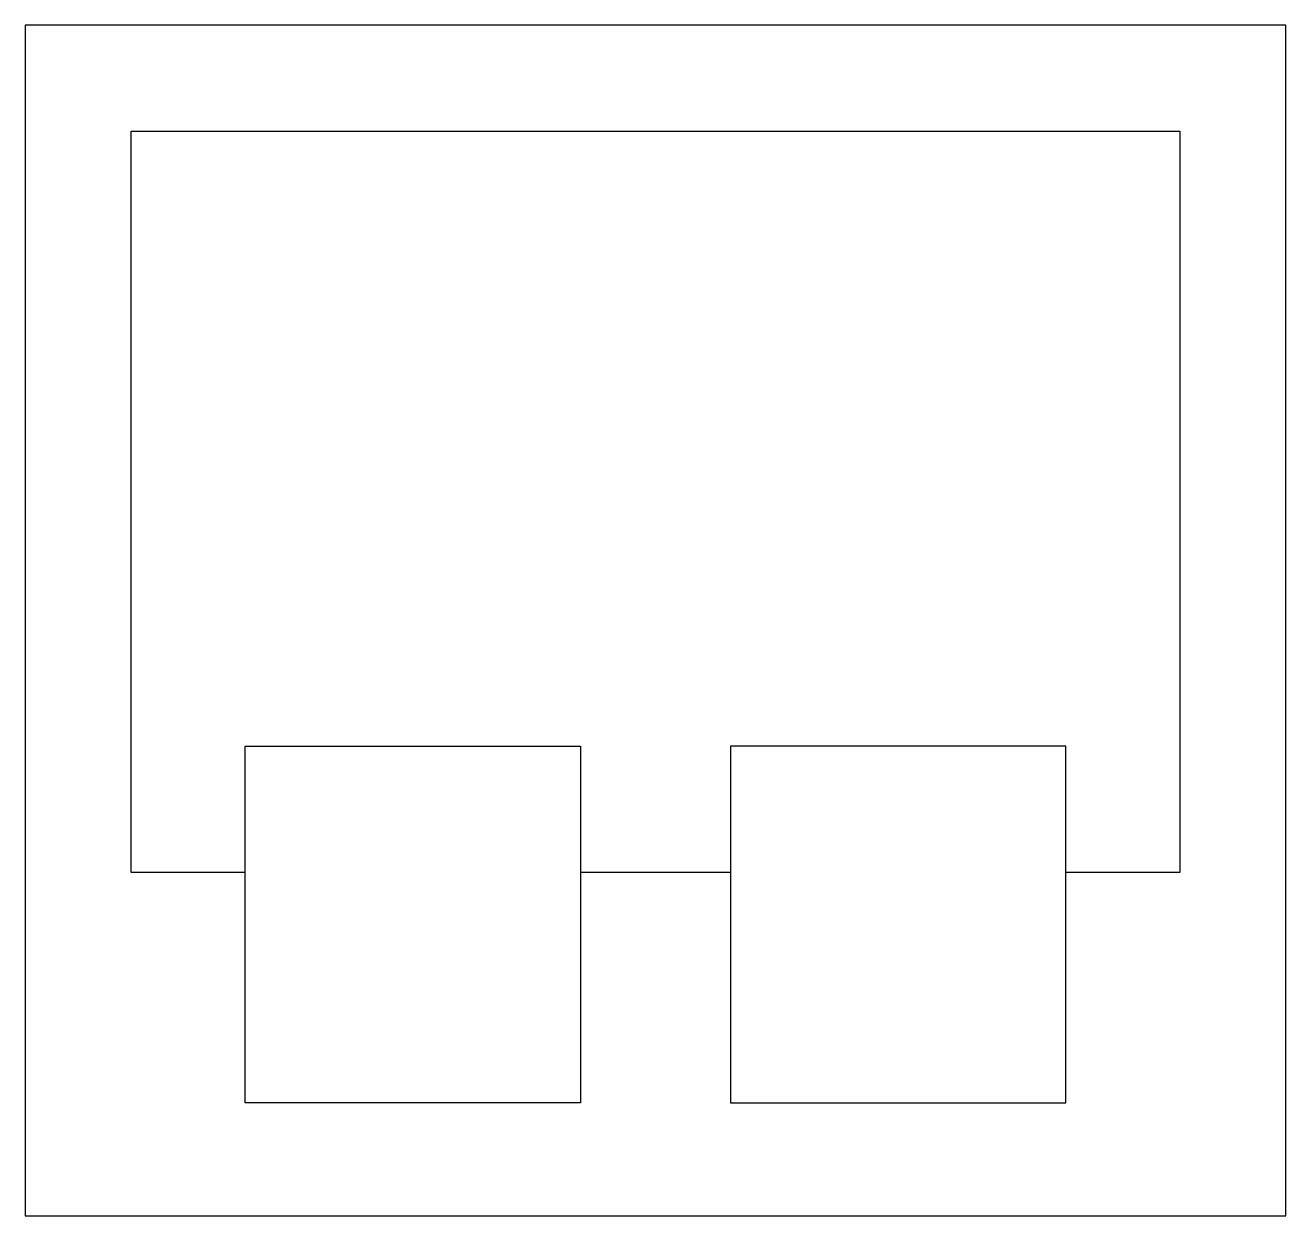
# Model space of a CAD drawing. Header units: millimetres. Extents: x -178 to 179, y -215 to 122.
import ezdxf

# ---------------------------------------------------------------- set-up
doc = ezdxf.new("R2010")
doc.units = ezdxf.units.MM
doc.layers.get('0').update_dxf_attribs({"linetype": 'CONTINUOUS'})

msp = doc.modelspace()

# ---------------------------------------------------------------- linework, layer by layer
for p, q in [((-148.5, 92.05), (148.5, 92.05)), ((-148.5, -117.95), (-148.5, 92.05)), ((148.5, 92.05), (148.5, -117.95)), ((-116.23, -117.95), (-148.5, -117.95)), ((21.23, -117.95), (-21.23, -117.95)), ((148.5, -117.95), (116.23, -117.95))]:
    msp.add_line(p, q)
for points in [[(178.5, 122.05), (-178.5, 122.05), (-178.5, -215.19), (178.5, -215.19)], [(-116.23, -183.19), (-116.23, -82.19), (-21.23, -82.19), (-21.23, -183.19)], [(116.23, -82.19), (21.23, -82.19), (21.23, -183.19), (116.23, -183.19)]]:
    msp.add_lwpolyline(points, close=True)

doc.saveas('drawing.dxf')
